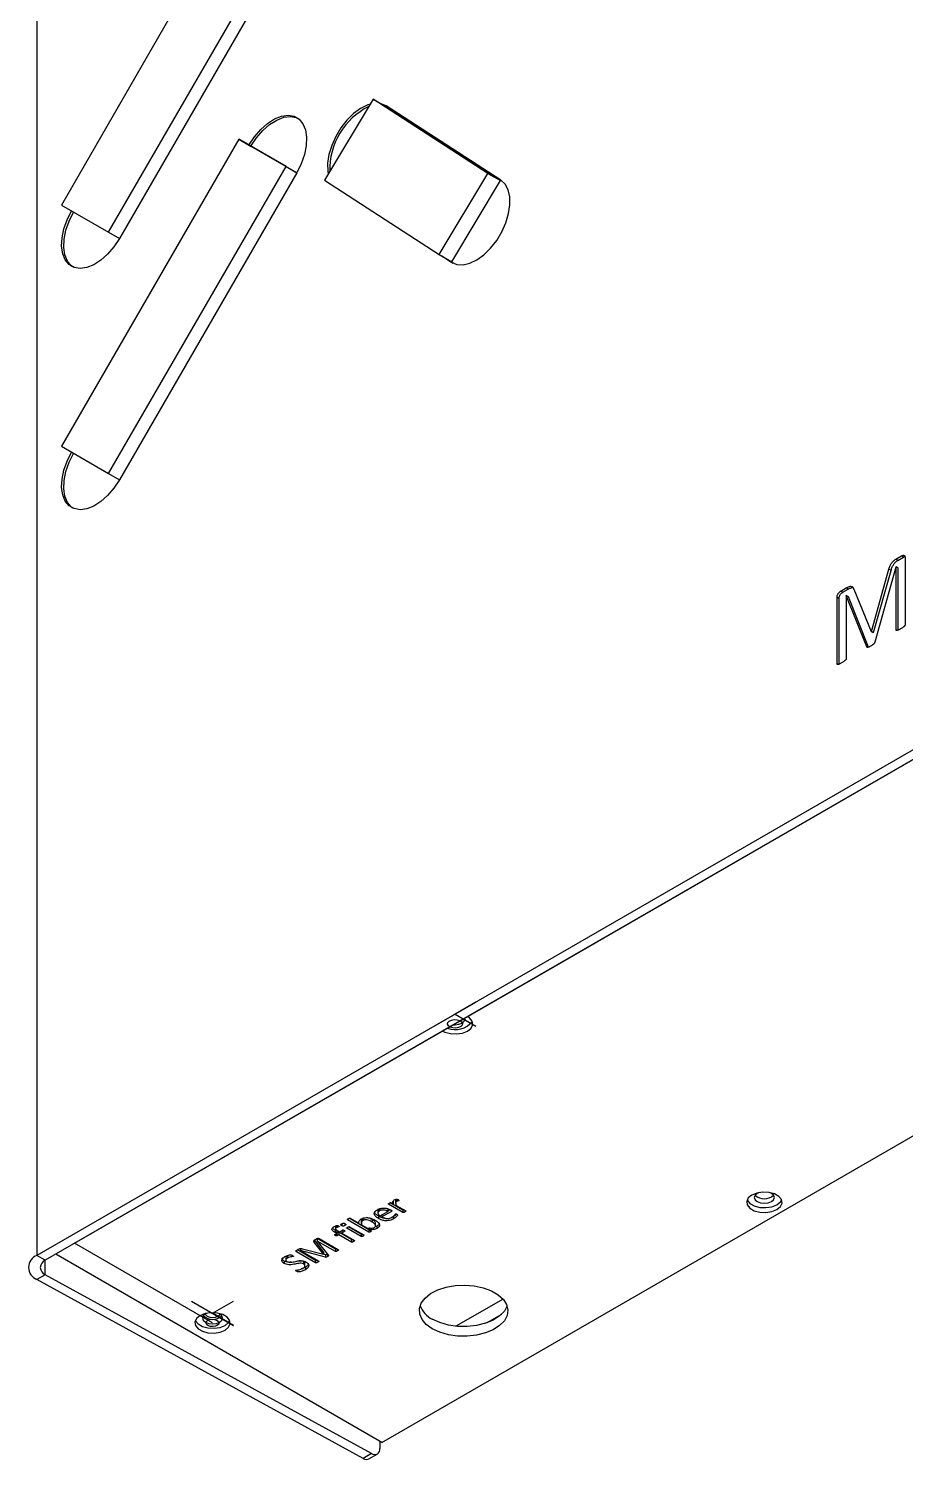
# Model space of a CAD drawing. Header units: millimetres. Extents: x 0 to 210, y 0 to 297.
# Drawn here: x 159.27 to 174.1, y 230.31 to 254.52 of the extents above; entities that cross this region are included whole.
import ezdxf

# ---------------------------------------------------------------- set-up
doc = ezdxf.new("R2010")
doc.units = ezdxf.units.MM
doc.linetypes.add('CENTERX2', pattern=[20.32, 12.7, -2.54, 2.54, -2.54])

msp = doc.modelspace()

# ---------------------------------------------------------------- linework, layer by layer
at = {"color": 7, "linetype": 'Continuous', "lineweight": 25}
for p, q in [((159.4084, 264.2212), (159.4084, 233.7642)), ((162.8211, 256.7329), (159.8211, 251.5368)), ((160.6211, 251.0748), (163.6211, 256.2709)), ((163.8029, 256.166), (160.8029, 250.9698)), ((165.0956, 253.3268), (164.2727, 251.9551)), ((167.0368, 252.072), (165.0956, 253.3268)), ((165.0956, 253.3268), (165.3077, 253.2043)), ((165.3128, 253.2129), (165.2316, 253.2483)), ((165.3192, 253.2088), (165.2669, 253.2278)), ((167.2489, 251.9495), (165.3077, 253.2043)), ((167.2541, 251.9581), (165.3128, 253.2129)), ((162.8211, 252.6502), (159.8211, 247.4541)), ((163.6211, 252.1882), (162.8211, 252.6502)), ((162.8211, 252.6502), (163.0332, 252.5277)), ((163.8029, 252.0833), (163.0332, 252.5277)), ((160.6211, 246.9921), (163.6211, 252.1882)), ((163.8029, 252.0833), (160.8029, 246.8871)), ((163.6211, 252.1882), (163.8029, 252.0833)), ((166.214, 250.7003), (167.0368, 252.072)), ((167.0368, 252.072), (167.2489, 251.9495)), ((164.2727, 251.9551), (166.214, 250.7003)), ((166.4261, 250.5778), (167.2489, 251.9495)), ((159.8211, 251.5368), (160.6211, 251.0748)), ((160.6211, 251.0748), (160.8029, 250.9698)), ((166.214, 250.7003), (166.4261, 250.5778)), ((166.2539, 250.6772), (166.4209, 250.5693)), ((166.2893, 250.6568), (166.45, 250.5529)), ((184.3694, 248.1739), (159.4084, 233.7642)), ((184.5108, 248.0923), (159.5498, 233.6826)), ((159.8211, 247.4541), (160.6211, 246.9921)), ((160.6211, 246.9921), (160.8029, 246.8871)), ((173.9349, 245.5428), (174.0312, 245.5984)), ((173.9703, 245.5224), (173.9349, 245.5428)), ((173.9703, 245.5224), (174.0665, 245.578)), ((174.0665, 245.578), (174.0312, 245.5984)), ((174.0665, 245.578), (174.0917, 245.5877)), ((174.0955, 245.5621), (174.0955, 244.4408)), ((173.5225, 244.3231), (173.8194, 245.3742)), ((173.5579, 244.3027), (173.8547, 245.3538)), ((173.9378, 245.4117), (173.5825, 244.1399)), ((173.8547, 245.3538), (173.8194, 245.3742)), ((173.9395, 245.4126), (173.9378, 245.4117)), ((173.9395, 244.3508), (173.9395, 245.4126)), ((173.9749, 245.3922), (173.9395, 245.4126)), ((173.9749, 244.3445), (173.9749, 245.3922)), ((165.242, 230.6007), (190.3743, 245.1093)), ((173.0037, 245.0052), (173.0953, 245.0581)), ((173.039, 244.9848), (173.0037, 245.0052)), ((173.039, 244.9848), (173.1307, 245.0377)), ((173.1307, 245.0377), (173.0953, 245.0581)), ((173.2264, 245.0347), (173.5184, 244.3207)), ((172.9413, 243.7745), (172.9413, 244.8957)), ((172.9766, 244.8753), (172.9413, 244.8957)), ((172.9766, 243.7681), (172.9766, 244.8753)), ((173.0982, 244.927), (173.0973, 244.9264)), ((173.0973, 244.9264), (173.0973, 243.8645)), ((173.4443, 244.0601), (173.0982, 244.927)), ((173.1336, 244.9065), (173.0982, 244.927)), ((173.4733, 244.0556), (173.1336, 244.9065)), ((173.5184, 244.3207), (173.5225, 244.3231)), ((173.5538, 244.3003), (173.5184, 244.3207)), ((173.5579, 244.3027), (173.5225, 244.3231)), ((173.5538, 244.3003), (173.5579, 244.3027)), ((173.9589, 244.3396), (173.9395, 244.3508)), ((173.4536, 244.0547), (173.4443, 244.0601)), ((172.961, 243.7631), (172.9413, 243.7745)), ((165.3563, 234.6392), (165.3563, 234.631)), ((165.5995, 234.4906), (165.3563, 234.631)), ((165.5995, 234.5314), (165.3846, 234.6555)), ((165.3985, 234.6554), (165.4339, 234.6349)), ((165.4339, 234.6757), (165.4339, 234.6349)), ((165.4757, 234.6959), (165.4757, 234.6448)), ((165.4863, 234.6099), (165.6463, 234.5176)), ((165.4911, 234.7172), (165.4911, 234.6764)), ((165.5301, 234.697), (165.5301, 234.6908)), ((164.6599, 234.3747), (164.6599, 234.3667)), ((165.0223, 234.1574), (164.6599, 234.3667)), ((165.0223, 234.1983), (164.6873, 234.3917)), ((164.7067, 234.3937), (164.8528, 234.3093)), ((164.895, 234.3558), (164.895, 234.3048)), ((164.9195, 234.3933), (164.9195, 234.3524)), ((165.0797, 234.3693), (165.0797, 234.3284)), ((165.1754, 234.5259), (165.1754, 234.4748)), ((165.1828, 234.4298), (165.1828, 234.389)), ((165.2016, 234.5562), (165.2016, 234.5153)), ((165.2127, 234.4317), (165.3427, 234.5067)), ((165.4034, 234.5058), (165.2439, 234.4137)), ((165.2439, 234.4497), (165.2439, 234.4137)), ((165.3427, 234.5476), (165.3187, 234.5589)), ((165.3427, 234.5476), (165.3427, 234.5067)), ((165.3845, 234.5357), (165.3427, 234.5116)), ((165.3926, 234.532), (165.4009, 234.5272)), ((165.4034, 234.5253), (165.4034, 234.5058)), ((165.4411, 234.4243), (165.4411, 234.3834)), ((165.5995, 234.5314), (165.5995, 234.4906)), ((165.6311, 234.5263), (165.6311, 234.4991)), ((164.4464, 234.1154), (164.4796, 234.1346)), ((164.4796, 234.1754), (164.4538, 234.1903)), ((164.4538, 234.1903), (164.4538, 234.1495)), ((164.4796, 234.1346), (164.4538, 234.1495)), ((164.4564, 234.1211), (164.4564, 234.0999)), ((164.4591, 234.2607), (164.4591, 234.2097)), ((164.4751, 234.2691), (164.4751, 234.234)), ((164.4796, 234.1754), (164.4796, 234.1346)), ((164.4828, 234.1352), (164.4796, 234.1339)), ((164.516, 234.1544), (164.4828, 234.1352)), ((164.4828, 234.1352), (164.4828, 234.0944)), ((164.516, 234.1135), (164.4828, 234.0944)), ((164.4986, 234.1776), (164.5264, 234.1616)), ((164.7311, 234.0302), (164.516, 234.1544)), ((164.516, 234.1544), (164.516, 234.1135)), ((164.7311, 233.9894), (164.516, 234.1135)), ((164.5177, 234.255), (164.5177, 234.2494)), ((164.5264, 234.1616), (164.58, 234.1925)), ((164.5845, 234.1939), (164.5628, 234.1814)), ((164.5628, 234.1814), (164.5628, 234.1406)), ((164.6164, 234.1715), (164.5628, 234.1406)), ((164.5628, 234.1406), (164.7779, 234.0164)), ((164.5631, 234.2961), (164.5631, 234.2665)), ((164.6164, 234.1802), (164.6164, 234.1715)), ((164.6172, 234.3011), (164.6172, 234.268)), ((164.6492, 234.2303), (164.6492, 234.2228)), ((164.8924, 234.0824), (164.6492, 234.2228)), ((164.8924, 234.1232), (164.6769, 234.2476)), ((164.696, 234.2498), (164.9392, 234.1094)), ((164.8924, 234.1232), (164.8924, 234.0824)), ((164.8993, 234.2825), (164.9975, 234.2258)), ((164.924, 234.1181), (164.924, 234.0909)), ((165.0223, 234.1983), (165.0223, 234.1574)), ((165.0353, 234.2386), (165.0353, 234.1978)), ((165.0353, 234.1978), (165.0641, 234.1812)), ((165.0512, 234.1886), (165.0512, 234.1644)), ((165.1361, 234.2609), (165.1361, 234.3119)), ((165.1584, 234.2611), (165.1584, 234.2202)), ((163.7985, 233.8494), (163.8291, 233.867)), ((163.8681, 233.8799), (163.8681, 233.8453)), ((163.8684, 233.8799), (163.8684, 233.8455)), ((163.9014, 233.8758), (164.2535, 233.7849)), ((164.0998, 234.0222), (164.0998, 233.9894)), ((164.2548, 233.7857), (164.0998, 233.9894)), ((164.2548, 233.8265), (164.1038, 234.025)), ((164.1089, 234.0286), (164.141, 234.0471)), ((164.1488, 234.0482), (164.1483, 234.0479)), ((164.1483, 234.0479), (164.1483, 234.007)), ((164.1488, 234.0074), (164.1483, 234.007)), ((164.1483, 234.007), (164.3377, 233.7609)), ((164.4553, 233.8712), (164.1488, 234.0482)), ((164.1488, 234.0482), (164.1488, 234.0074)), ((164.4553, 233.8304), (164.1488, 234.0074)), ((164.1837, 234.0473), (164.5073, 233.8604)), ((164.4553, 233.8712), (164.4553, 233.8304)), ((164.4899, 233.8705), (164.4899, 233.8403)), ((164.7311, 234.0302), (164.7311, 233.9894)), ((164.763, 234.025), (164.763, 233.998)), ((159.5498, 233.6826), (159.4084, 233.7642)), ((165.242, 230.6007), (159.7266, 233.7846)), ((163.5896, 233.6687), (163.5896, 233.6279)), ((163.6179, 233.7318), (163.6179, 233.6808)), ((163.6461, 233.7602), (163.6461, 233.7194)), ((163.7447, 233.7524), (163.7447, 233.7463)), ((163.7989, 233.8496), (163.7989, 233.8252)), ((164.1226, 233.6383), (163.7989, 233.8252)), ((164.1226, 233.6792), (163.8131, 233.8578)), ((163.8684, 233.8455), (163.8681, 233.8453)), ((163.8681, 233.8453), (164.1746, 233.6683)), ((164.2916, 233.7343), (163.8684, 233.8455)), ((163.9177, 233.6594), (163.9177, 233.6185)), ((163.9416, 233.5821), (163.9416, 233.6331)), ((164.1226, 233.6792), (164.1226, 233.6383)), ((164.1568, 233.6786), (164.1568, 233.648)), ((164.2535, 233.7849), (164.2548, 233.7857)), ((164.2916, 233.7752), (164.2538, 233.7851)), ((164.2548, 233.8265), (164.2548, 233.7857)), ((164.2916, 233.7752), (164.2916, 233.7343)), ((164.322, 233.7813), (164.322, 233.7434)), ((159.5498, 233.4376), (159.4084, 233.356)), ((165.0688, 230.4109), (159.5498, 233.4376)), ((163.7997, 233.5145), (163.7997, 233.4946)), ((163.9482, 233.5624), (163.9482, 233.5216)), ((164.9274, 230.3293), (159.4084, 233.356)), ((167.2927, 233.0255), (166.4948, 232.5649)), ((167.2633, 232.7636), (167.0196, 232.623)), ((165.2067, 230.6211), (165.2067, 230.4946)), ((165.0688, 230.4109), (164.9274, 230.3293)), ((165.0238, 230.3214), (165.1652, 230.403))]:
    msp.add_line(p, q, dxfattribs=at)
at = {"color": 8, "linetype": 'Continuous', "lineweight": 25}
for p, q in [((166.4445, 250.5557), (166.4209, 250.5693)), ((159.5498, 233.4376), (159.5498, 233.6826))]:
    msp.add_line(p, q, dxfattribs=at)
at = {"color": 7, "linetype": 'CENTERX2'}
for p, q in [((166.4795, 237.6831), (178.2882, 244.5001)), ((166.126, 237.6423), (166.8331, 238.0505)), ((166.8331, 238.0505), (166.4795, 237.8464)), ((166.4795, 237.8464), (166.8331, 237.6423)), ((160.0448, 233.9684), (166.4795, 237.6831)), ((162.3782, 232.6213), (160.0448, 233.9684)), ((162.0247, 232.9887), (162.7318, 232.5805)), ((162.3782, 232.7846), (162.7318, 232.9887)), ((162.7318, 232.5805), (162.3782, 232.7846))]:
    msp.add_line(p, q, dxfattribs=at)
at = {"color": 7, "linetype": 'Continuous', "lineweight": 25, "flags": 128}
for points in [[(165.0454, 253.2432), (165.0022, 253.2296), (164.8829, 253.172), (164.7641, 253.0857), (164.6511, 252.9747), (164.5489, 252.8438), (164.4618, 252.6986), (164.3937, 252.5455), (164.3476, 252.3913), (164.3254, 252.2426), (164.3282, 252.106), (164.3356, 252.0598)], [(162.9929, 252.551), (163.0859, 252.6918), (163.1926, 252.8161), (163.3083, 252.9187), (163.4278, 252.995), (163.5461, 253.0416), (163.6579, 253.0566), (163.7583, 253.0393), (163.843, 252.9904), (163.9082, 252.912), (163.9511, 252.8077), (163.9698, 252.682), (163.9636, 252.5403), (163.9326, 252.3888), (163.8782, 252.2342), (163.8029, 252.0833)], [(163.0282, 252.5306), (163.1213, 252.6714), (163.2279, 252.7957), (163.3436, 252.8983), (163.4632, 252.9746), (163.5814, 253.0212), (163.6932, 253.0362), (163.7937, 253.0188), (163.8201, 253.0078)], [(166.4209, 250.5693), (166.5118, 250.5316), (166.6168, 250.526), (166.7316, 250.5525), (166.8509, 250.6102), (166.9697, 250.6964), (167.0826, 250.8074), (167.1849, 250.9384), (167.272, 251.0836), (167.3401, 251.2366), (167.3862, 251.3908), (167.4084, 251.5395), (167.4056, 251.6761), (167.3779, 251.7947), (167.3267, 251.8901), (167.2541, 251.9581)], [(160.8029, 250.9698), (160.7098, 250.8291), (160.6031, 250.7047), (160.4874, 250.6022), (160.3679, 250.5259), (160.2496, 250.4793), (160.1378, 250.4643), (160.0374, 250.4816), (159.9527, 250.5305), (159.8875, 250.6088), (159.8446, 250.7132), (159.8259, 250.8389), (159.8321, 250.9806), (159.8631, 251.1321), (159.9175, 251.2866), (159.9929, 251.4376)], [(160.0109, 250.4927), (159.9881, 250.5101), (159.9229, 250.5884), (159.88, 250.6927), (159.8612, 250.8185), (159.8675, 250.9602), (159.8985, 251.1116), (159.9529, 251.2662), (160.0282, 251.4172)], [(160.8029, 246.8871), (160.7098, 246.7464), (160.6031, 246.622), (160.4874, 246.5195), (160.3679, 246.4432), (160.2496, 246.3966), (160.1378, 246.3816), (160.0374, 246.3989), (159.9527, 246.4478), (159.8875, 246.5261), (159.8446, 246.6305), (159.8259, 246.7562), (159.8321, 246.8979), (159.8631, 247.0494), (159.9175, 247.2039), (159.9929, 247.3549)], [(160.0109, 246.41), (159.9881, 246.4274), (159.9229, 246.5057), (159.88, 246.61), (159.8612, 246.7358), (159.8675, 246.8775), (159.8985, 247.0289), (159.9529, 247.1835), (160.0282, 247.3345)], [(166.2675, 237.5606), (166.3075, 237.5412), (166.4019, 237.5158), (166.5057, 237.5105), (166.6063, 237.5261), (166.6917, 237.5606), (166.7514, 237.6099), (166.7784, 237.668), (166.7693, 237.7279), (166.7253, 237.7824), (166.6917, 237.8055)], [(166.4531, 237.6678), (166.4795, 237.6666), (166.5446, 237.6741), (166.5997, 237.6953), (166.6366, 237.7272), (166.6495, 237.7647), (166.6475, 237.78)], [(171.5, 234.7848), (171.4402, 234.7356), (171.4133, 234.6775), (171.4223, 234.6175), (171.4664, 234.563), (171.54, 234.5205), (171.6345, 234.4951), (171.7383, 234.4898), (171.8389, 234.5054), (171.9243, 234.5399), (171.984, 234.5892), (172.011, 234.6473), (172.0019, 234.7072), (171.9579, 234.7617), (171.8842, 234.8042), (171.7898, 234.8296), (171.686, 234.8349), (171.5853, 234.8193), (171.5, 234.7848)], [(171.4206, 234.7032), (171.4223, 234.6992), (171.4664, 234.6447), (171.54, 234.6021), (171.6345, 234.5767), (171.7383, 234.5715), (171.8389, 234.5871), (171.9243, 234.6216), (171.984, 234.6708), (172.0037, 234.7032)], [(171.6238, 234.8279), (171.5919, 234.8134), (171.5551, 234.7816), (171.5421, 234.744), (171.5551, 234.7065), (171.5919, 234.6746), (171.6471, 234.6533), (171.7121, 234.6459), (171.7772, 234.6533), (171.8323, 234.6746), (171.8692, 234.7065), (171.8821, 234.744), (171.8692, 234.7816), (171.8323, 234.8134), (171.8004, 234.8279)], [(166.095, 232.5218), (165.9934, 232.5948), (165.9213, 232.6786), (165.8822, 232.7695), (165.8778, 232.8631), (165.9083, 232.955), (165.9724, 233.041), (166.067, 233.1171), (166.1877, 233.1796), (166.3289, 233.2257), (166.484, 233.2532), (166.6456, 233.2608), (166.8063, 233.2481), (166.9585, 233.2158), (167.0952, 233.1654), (167.2099, 233.0992), (167.2972, 233.0203), (167.3531, 232.9324), (167.375, 232.8397), (167.3619, 232.7464), (167.3142, 232.6569), (167.2344, 232.5754), (167.1261, 232.5057), (166.9944, 232.451), (166.8454, 232.4141), (166.6862, 232.3964), (166.524, 232.3989), (166.3667, 232.4215), (166.2214, 232.4631), (166.095, 232.5218)], [(167.3618, 232.9096), (167.3142, 232.8202), (167.2344, 232.7387), (167.1261, 232.669), (166.9944, 232.6144), (166.8454, 232.5774), (166.6862, 232.5597), (166.524, 232.5623), (166.3667, 232.5848), (166.2214, 232.6264), (166.095, 232.6851)], [(162.1661, 232.7438), (162.1063, 232.6945), (162.0794, 232.6364), (162.0885, 232.5765), (162.1325, 232.522), (162.2062, 232.4794), (162.3006, 232.454), (162.4044, 232.4488), (162.505, 232.4643), (162.5904, 232.4988), (162.6501, 232.5481), (162.6771, 232.6062), (162.668, 232.6661), (162.624, 232.7206), (162.5503, 232.7632), (162.4559, 232.7886), (162.3521, 232.7938), (162.2514, 232.7783), (162.1661, 232.7438)], [(162.0867, 232.6621), (162.0885, 232.6581), (162.1325, 232.6036), (162.2062, 232.5611), (162.3006, 232.5357), (162.4044, 232.5304), (162.505, 232.546), (162.5904, 232.5805), (162.6501, 232.6298), (162.6698, 232.6621)], [(162.2899, 232.7868), (162.258, 232.7723), (162.2212, 232.7405), (162.2082, 232.703), (162.2212, 232.6654), (162.258, 232.6336), (162.3132, 232.6123), (162.3782, 232.6048), (162.4433, 232.6123), (162.4984, 232.6336), (162.5353, 232.6654), (162.5482, 232.703), (162.5353, 232.7405), (162.4984, 232.7723), (162.4665, 232.7868)], [(162.2555, 232.7709), (162.2628, 232.757), (162.2898, 232.7336), (162.3304, 232.7179), (162.3782, 232.7124), (162.4261, 232.7179), (162.4666, 232.7336), (162.4937, 232.757), (162.5009, 232.7709)]]:
    msp.add_lwpolyline(points, dxfattribs=at)
at = {"color": 7, "linetype": 'Continuous', "flags": 128}
for points in [[(166.3692, 237.6492), (166.3551, 237.6762), (166.36, 237.7042), (166.3831, 237.729), (166.4208, 237.7468), (166.4675, 237.7549), (166.5161, 237.7521), (166.559, 237.7388), (166.5899, 237.7169), (166.604, 237.69), (166.5991, 237.662), (166.576, 237.6372), (166.5382, 237.6194), (166.4915, 237.6112), (166.443, 237.6141), (166.4, 237.6274), (166.3692, 237.6492)], [(162.2813, 232.5916), (162.269, 232.6152), (162.2733, 232.6398), (162.2936, 232.6616), (162.3267, 232.6772), (162.3677, 232.6844), (162.4103, 232.6819), (162.448, 232.6702), (162.4751, 232.651), (162.4875, 232.6274), (162.4832, 232.6028), (162.4629, 232.581), (162.4298, 232.5654), (162.3888, 232.5582), (162.3461, 232.5607), (162.3084, 232.5724), (162.2813, 232.5916)]]:
    msp.add_lwpolyline(points, dxfattribs=at)
at = {"color": 7, "linetype": 'Continuous', "lineweight": 25}
for centre, radius, start, end in [((165.5458, 252.1408), 1.1847, 116.2729, 181.81029), ((166.4835, 237.9474), 0.3642, 248.55547, 322.13952), ((171.7121, 234.9455), 0.223, 226.10451, 313.89549), ((159.4858, 233.5601), 0.2183, 110.78342, 249.21658), ((159.5963, 233.5601), 0.131, 110.78342, 249.21658), ((166.286, 233.0676), 0.4275, 201.68279, 243.45471), ((162.3782, 232.9044), 0.223, 226.10451, 313.89549), ((165.1211, 230.4802), 0.0868, 232.94747, 9.54335), ((164.9826, 230.4107), 0.0984, 235.83994, 294.78131)]:
    msp.add_arc(centre, radius, start, end, dxfattribs=at)
for points, knots in [([(173.8194, 245.3742), (173.8227, 245.3849), (173.8288, 245.405), (173.8397, 245.4336), (173.8517, 245.4587), (173.8651, 245.4806), (173.8799, 245.4996), (173.8965, 245.5159), (173.9149, 245.5305), (173.928, 245.5386), (173.9349, 245.5428)], [0, 0, 0, 0, 0.1582993, 0.2979923, 0.4218037, 0.5349197, 0.642138, 0.7510818, 0.867913, 1, 1, 1, 1]), ([(173.8547, 245.3538), (173.858, 245.3645), (173.8642, 245.3846), (173.8751, 245.4132), (173.8871, 245.4383), (173.9005, 245.4601), (173.9153, 245.4792), (173.9318, 245.4955), (173.9503, 245.5101), (173.9633, 245.5181), (173.9703, 245.5224)], [0, 0, 0, 0, 0.1582993, 0.2979923, 0.4218037, 0.5349197, 0.642138, 0.7510818, 0.867913, 1, 1, 1, 1]), ([(174.0312, 245.5984), (174.0355, 245.6006), (174.044, 245.6051), (174.0562, 245.609), (174.0674, 245.6103), (174.0768, 245.6075), (174.0849, 245.602), (174.0906, 245.5921), (174.0952, 245.5795), (174.0954, 245.5682), (174.0955, 245.5621)], [0, 0, 0, 0, 0.1264251, 0.2481999, 0.3643873, 0.4766619, 0.5912311, 0.7125405, 0.8449333, 1, 1, 1, 1]), ([(172.9413, 244.8957), (172.9415, 244.902), (172.9418, 244.9137), (172.9456, 244.9316), (172.9513, 244.9484), (172.9603, 244.9633), (172.9702, 244.9765), (172.9809, 244.9882), (172.9922, 244.9978), (172.9998, 245.0027), (173.0037, 245.0052)], [0, 0, 0, 0, 0.1577478, 0.2956942, 0.4191009, 0.538872, 0.6576613, 0.7714148, 0.8858611, 1, 1, 1, 1]), ([(173.0953, 245.0581), (173.1042, 245.063), (173.1207, 245.0721), (173.144, 245.0813), (173.1643, 245.086), (173.1817, 245.085), (173.1968, 245.0799), (173.2086, 245.0687), (173.2187, 245.0537), (173.2238, 245.0413), (173.2264, 245.0347)], [0, 0, 0, 0, 0.1559391, 0.2905661, 0.4135046, 0.5273339, 0.6380431, 0.7489736, 0.8686287, 1, 1, 1, 1]), ([(173.1307, 245.0377), (173.1468, 245.0469), (173.1757, 245.0633), (173.2011, 245.0625), (173.2122, 245.0622)], [0, 0, 0, 0, 0.5614389, 1, 1, 1, 1]), ([(172.9766, 244.8753), (172.9768, 244.8816), (172.9772, 244.8933), (172.9809, 244.9112), (172.9867, 244.928), (172.9957, 244.9429), (173.0056, 244.9561), (173.0163, 244.9678), (173.0275, 244.9774), (173.0352, 244.9823), (173.039, 244.9848)], [0, 0, 0, 0, 0.1577478, 0.2956942, 0.4191009, 0.538872, 0.6576613, 0.7714148, 0.8858611, 1, 1, 1, 1]), ([(174.017, 244.3654), (174.0104, 244.3617), (173.998, 244.3547), (173.981, 244.3463), (173.9674, 244.3416), (173.9566, 244.3377), (173.9486, 244.3371), (173.943, 244.3389), (173.9402, 244.3441), (173.9398, 244.3485), (173.9395, 244.3508)], [0, 0, 0, 0, 0.2247844, 0.4173199, 0.5732132, 0.6941976, 0.7874134, 0.8632108, 0.9306171, 1, 1, 1, 1]), ([(174.0955, 244.4408), (174.0953, 244.4383), (174.095, 244.4334), (174.0918, 244.4249), (174.0862, 244.4164), (174.0781, 244.4079), (174.0673, 244.3993), (174.0539, 244.3884), (174.0367, 244.377), (174.0241, 244.3696), (174.017, 244.3654)], [0, 0, 0, 0, 0.0687426, 0.1367845, 0.2118823, 0.306719, 0.4265868, 0.5783693, 0.763718, 1, 1, 1, 1]), ([(173.5135, 244.0747), (173.5082, 244.0718), (173.4982, 244.0663), (173.4845, 244.0593), (173.473, 244.0549), (173.4636, 244.0524), (173.4563, 244.0521), (173.4504, 244.0526), (173.4466, 244.0558), (173.4451, 244.0587), (173.4443, 244.0601)], [0, 0, 0, 0, 0.2105892, 0.389644, 0.5416961, 0.6678644, 0.7692213, 0.856796, 0.9315232, 1, 1, 1, 1]), ([(173.5825, 244.1399), (173.5816, 244.1373), (173.5797, 244.1321), (173.5755, 244.1243), (173.5697, 244.116), (173.562, 244.1082), (173.5524, 244.1003), (173.5413, 244.0919), (173.5281, 244.0832), (173.5186, 244.0777), (173.5135, 244.0747)], [0, 0, 0, 0, 0.0772335, 0.1586448, 0.2455096, 0.3558027, 0.4805017, 0.6290805, 0.7988022, 1, 1, 1, 1]), ([(173.0178, 243.7886), (173.011, 243.7847), (172.9985, 243.7777), (172.9815, 243.7693), (172.9681, 243.7648), (172.9574, 243.7608), (172.9496, 243.7603), (172.9442, 243.7624), (172.9416, 243.7677), (172.9414, 243.7722), (172.9413, 243.7745)], [0, 0, 0, 0, 0.2316671, 0.4226291, 0.5767591, 0.6984808, 0.7897591, 0.8639467, 0.9305765, 1, 1, 1, 1]), ([(173.0973, 243.8645), (173.0971, 243.862), (173.0967, 243.8571), (173.0935, 243.8486), (173.0879, 243.8401), (173.0797, 243.8315), (173.0688, 243.8229), (173.055, 243.8118), (173.0376, 243.8003), (173.0249, 243.7927), (173.0178, 243.7886)], [0, 0, 0, 0, 0.0680129, 0.1353326, 0.2096333, 0.3034634, 0.4246769, 0.5774921, 0.766226, 1, 1, 1, 1]), ([(165.3563, 234.631), (165.3553, 234.6316), (165.3533, 234.633), (165.3533, 234.6367), (165.3585, 234.642), (165.3649, 234.6457), (165.3692, 234.6481)], [0, 0, 0, 0, 0.1252494, 0.2494368, 0.498674, 1, 1, 1, 1]), ([(165.3692, 234.6481), (165.3733, 234.6506), (165.3794, 234.6542), (165.3888, 234.6571), (165.395, 234.657), (165.3974, 234.6559), (165.3985, 234.6554)], [0, 0, 0, 0, 0.501623, 0.7504876, 0.8753471, 1, 1, 1, 1]), ([(165.4339, 234.6349), (165.4303, 234.6481), (165.4251, 234.6664), (165.4347, 234.6901), (165.4465, 234.6981), (165.4524, 234.7021)], [0, 0, 0, 0, 0.5600055, 0.7799744, 1, 1, 1, 1]), ([(165.4524, 234.7021), (165.4622, 234.7069), (165.4744, 234.7129), (165.4914, 234.7171), (165.498, 234.7162), (165.5058, 234.7129), (165.5115, 234.7095), (165.516, 234.7069)], [0, 0, 0, 0, 0.4997327, 0.6242242, 0.6865106, 0.7491895, 1, 1, 1, 1]), ([(165.4911, 234.6764), (165.4852, 234.6708), (165.4734, 234.6596), (165.4767, 234.6359), (165.4827, 234.6198), (165.4863, 234.6099)], [0, 0, 0, 0, 0.2770756, 0.5579229, 1, 1, 1, 1]), ([(165.4911, 234.7172), (165.4847, 234.7117), (165.4754, 234.7035), (165.4764, 234.6939), (165.4768, 234.6908)], [0, 0, 0, 0, 0.6732549, 1, 1, 1, 1]), ([(165.5301, 234.6908), (165.5223, 234.6886), (165.5084, 234.6846), (165.4964, 234.6789), (165.4911, 234.6764)], [0, 0, 0, 0, 0.5601049, 1, 1, 1, 1]), ([(165.516, 234.7069), (165.52, 234.7045), (165.526, 234.701), (165.5317, 234.6963), (165.5328, 234.6929), (165.531, 234.6915), (165.5301, 234.6908)], [0, 0, 0, 0, 0.5014049, 0.7511669, 0.8758293, 1, 1, 1, 1]), ([(164.6599, 234.3667), (164.6588, 234.3674), (164.6567, 234.3689), (164.657, 234.3728), (164.6633, 234.3784), (164.67, 234.3824), (164.6744, 234.3851)], [0, 0, 0, 0, 0.1248134, 0.2489091, 0.4987725, 1, 1, 1, 1]), ([(164.6744, 234.3851), (164.6791, 234.3877), (164.6861, 234.3916), (164.6959, 234.3952), (164.7028, 234.3955), (164.7054, 234.3943), (164.7067, 234.3937)], [0, 0, 0, 0, 0.5014219, 0.7512593, 0.8758541, 1, 1, 1, 1]), ([(164.8528, 234.3093), (164.8536, 234.324), (164.8549, 234.3503), (164.8824, 234.3709), (164.8944, 234.38)], [0, 0, 0, 0, 0.5608753, 1, 1, 1, 1]), ([(164.8944, 234.38), (164.907, 234.3863), (164.9322, 234.3988), (164.9821, 234.4052), (165.054, 234.3979), (165.0965, 234.3765), (165.1264, 234.3615)], [0, 0, 0, 0, 0.1870532, 0.3737436, 0.560685, 1, 1, 1, 1]), ([(164.9195, 234.3933), (164.9123, 234.3877), (164.898, 234.3766), (164.8942, 234.3608), (164.8955, 234.3524), (164.8958, 234.3508)], [0, 0, 0, 0, 0.4463347, 0.8949567, 1, 1, 1, 1]), ([(164.9195, 234.3524), (164.9122, 234.3469), (164.8977, 234.3358), (164.8934, 234.3106), (164.8971, 234.2931), (164.8993, 234.2825)], [0, 0, 0, 0, 0.2788501, 0.5591291, 1, 1, 1, 1]), ([(165.0797, 234.3284), (165.0567, 234.3407), (165.0224, 234.3592), (164.9675, 234.3661), (164.937, 234.3614), (164.9253, 234.3554), (164.9195, 234.3524)], [0, 0, 0, 0, 0.5003269, 0.7494074, 0.8745293, 1, 1, 1, 1]), ([(165.0797, 234.3693), (165.057, 234.3827), (165.0281, 234.3997), (164.9888, 234.4024), (164.9803, 234.403)], [0, 0, 0, 0, 0.784837, 1, 1, 1, 1]), ([(165.1341, 234.3067), (165.1334, 234.3134), (165.1306, 234.3376), (165.101, 234.356), (165.0797, 234.3693)], [0, 0, 0, 0, 0.2782865, 1, 1, 1, 1]), ([(165.1828, 234.389), (165.1649, 234.4008), (165.1292, 234.4243), (165.1089, 234.4679), (165.1243, 234.5084), (165.1519, 234.5272), (165.1657, 234.5366)], [0, 0, 0, 0, 0.2806839, 0.55984675, 0.77966651, 1, 1, 1, 1]), ([(165.1828, 234.4298), (165.1635, 234.4414), (165.1344, 234.4588), (165.1269, 234.4821), (165.1244, 234.49)], [0, 0, 0, 0, 0.6645286, 1, 1, 1, 1]), ([(165.1264, 234.3615), (165.1438, 234.3503), (165.1787, 234.328), (165.2055, 234.2879), (165.1979, 234.2478), (165.1716, 234.2294), (165.1584, 234.2202)], [0, 0, 0, 0, 0.2810481, 0.5606617, 0.7800968, 1, 1, 1, 1]), ([(165.1657, 234.5366), (165.1843, 234.5457), (165.2213, 234.5638), (165.292, 234.5675), (165.3501, 234.5537), (165.3784, 234.5392), (165.3926, 234.532)], [0, 0, 0, 0, 0.2799631, 0.5585807, 0.778939, 1, 1, 1, 1]), ([(165.2016, 234.5153), (165.1924, 234.5083), (165.1738, 234.4942), (165.1747, 234.461), (165.1983, 234.4428), (165.2127, 234.4317)], [0, 0, 0, 0, 0.2797043, 0.5597752, 1, 1, 1, 1]), ([(165.1922, 234.5471), (165.1865, 234.5429), (165.1758, 234.5351), (165.1775, 234.5253), (165.1783, 234.5207)], [0, 0, 0, 0, 0.5369166, 1, 1, 1, 1]), ([(165.3006, 234.3922), (165.298, 234.392), (165.2739, 234.3901), (165.2308, 234.4057), (165.1988, 234.4218), (165.1828, 234.4298)], [0, 0, 0, 0, 0.057758, 0.527979, 1, 1, 1, 1]), ([(165.4411, 234.3834), (165.4201, 234.3728), (165.3782, 234.3517), (165.2967, 234.3465), (165.2308, 234.3636), (165.1988, 234.3805), (165.1828, 234.389)], [0, 0, 0, 0, 0.2803984, 0.5584096, 0.778783, 1, 1, 1, 1]), ([(165.3427, 234.5067), (165.3317, 234.5127), (165.3097, 234.5247), (165.2685, 234.5332), (165.2287, 234.5289), (165.2106, 234.5199), (165.2016, 234.5153)], [0, 0, 0, 0, 0.2809943, 0.5604108, 0.7796644, 1, 1, 1, 1]), ([(165.2439, 234.4137), (165.2572, 234.4066), (165.2835, 234.3925), (165.3341, 234.3836), (165.3799, 234.3919), (165.4009, 234.4029), (165.4114, 234.4084)], [0, 0, 0, 0, 0.2811919, 0.5594608, 0.7791255, 1, 1, 1, 1]), ([(165.4009, 234.5272), (165.4036, 234.5255), (165.409, 234.5222), (165.4118, 234.5158), (165.4093, 234.5099), (165.4054, 234.5071), (165.4034, 234.5058)], [0, 0, 0, 0, 0.2807601, 0.5592043, 0.7796603, 1, 1, 1, 1]), ([(165.4114, 234.4084), (165.4205, 234.4141), (165.4353, 234.4235), (165.4505, 234.439), (165.4601, 234.4529), (165.4671, 234.462), (165.4706, 234.4665)], [0, 0, 0, 0, 0.3399859, 0.5602779, 0.780581, 1, 1, 1, 1]), ([(165.4904, 234.4632), (165.4897, 234.4623), (165.4783, 234.4476), (165.4591, 234.4356), (165.4411, 234.4243)], [0, 0, 0, 0, 0.0574732, 1, 1, 1, 1]), ([(165.4953, 234.4607), (165.5003, 234.4579), (165.5077, 234.4538), (165.5081, 234.4459), (165.5016, 234.4351), (165.484, 234.4125), (165.4583, 234.3951), (165.4411, 234.3834)], [0, 0, 0, 0, 0.1246031, 0.18661997, 0.24931598, 0.49977661, 1, 1, 1, 1]), ([(165.4706, 234.4665), (165.4716, 234.467), (165.4735, 234.4679), (165.4787, 234.4683), (165.4865, 234.4656), (165.4918, 234.4627), (165.4953, 234.4607)], [0, 0, 0, 0, 0.1246887, 0.2499025, 0.4987831, 1, 1, 1, 1]), ([(165.6186, 234.5336), (165.618, 234.5333), (165.615, 234.5317), (165.6101, 234.53), (165.6033, 234.5296), (165.6008, 234.5308), (165.5995, 234.5314)], [0, 0, 0, 0, 0.1141214, 0.5579142, 0.7786483, 1, 1, 1, 1]), ([(165.6311, 234.4991), (165.6265, 234.4966), (165.6196, 234.4928), (165.6101, 234.4892), (165.6033, 234.4887), (165.6008, 234.49), (165.5995, 234.4906)], [0, 0, 0, 0, 0.5009635, 0.7509626, 0.8753073, 1, 1, 1, 1]), ([(165.6463, 234.5176), (165.6469, 234.5172), (165.648, 234.5166), (165.6491, 234.5148), (165.6485, 234.5114), (165.6424, 234.5058), (165.6356, 234.5018), (165.6311, 234.4991)], [0, 0, 0, 0, 0.0628574, 0.1251775, 0.249824, 0.4995281, 1, 1, 1, 1]), ([(164.4538, 234.1495), (164.4406, 234.1576), (164.4142, 234.1738), (164.3921, 234.204), (164.4046, 234.2334), (164.425, 234.2464), (164.4353, 234.253)], [0, 0, 0, 0, 0.2814262, 0.5602907, 0.7793369, 1, 1, 1, 1]), ([(164.4538, 234.1903), (164.4394, 234.1983), (164.4182, 234.21), (164.4101, 234.2261), (164.4074, 234.2313)], [0, 0, 0, 0, 0.6754882, 1, 1, 1, 1]), ([(164.4353, 234.253), (164.4463, 234.2584), (164.46, 234.2651), (164.4795, 234.2707), (164.4946, 234.2704), (164.5023, 234.2657), (164.5075, 234.2625)], [0, 0, 0, 0, 0.501125, 0.62675898, 0.75047195, 1, 1, 1, 1]), ([(164.4564, 234.0999), (164.4528, 234.1022), (164.4473, 234.1055), (164.4431, 234.1104), (164.4438, 234.1136), (164.4455, 234.1148), (164.4464, 234.1154)], [0, 0, 0, 0, 0.500706, 0.75003, 0.8749034, 1, 1, 1, 1]), ([(164.4751, 234.234), (164.4688, 234.2296), (164.4594, 234.223), (164.4586, 234.2116), (164.4679, 234.1957), (164.485, 234.1857), (164.4986, 234.1776)], [0, 0, 0, 0, 0.248745, 0.3741932, 0.4996322, 1, 1, 1, 1]), ([(164.5177, 234.2494), (164.509, 234.2471), (164.4936, 234.2431), (164.4807, 234.2368), (164.4751, 234.234)], [0, 0, 0, 0, 0.5599913, 1, 1, 1, 1]), ([(164.5075, 234.2625), (164.5106, 234.2606), (164.5152, 234.2577), (164.5193, 234.254), (164.52, 234.252), (164.5196, 234.2506), (164.5184, 234.2499), (164.5177, 234.2494)], [0, 0, 0, 0, 0.5000379, 0.7500145, 0.8127745, 0.8753154, 1, 1, 1, 1]), ([(164.5631, 234.2665), (164.5603, 234.2682), (164.5549, 234.2716), (164.5484, 234.2777), (164.5486, 234.2884), (164.5586, 234.2942), (164.5657, 234.2983)], [0, 0, 0, 0, 0.1877966, 0.3751877, 0.5607599, 1, 1, 1, 1]), ([(164.6172, 234.268), (164.6129, 234.2656), (164.6044, 234.261), (164.5878, 234.2568), (164.5733, 234.261), (164.5665, 234.2647), (164.5631, 234.2665)], [0, 0, 0, 0, 0.2815771, 0.5584057, 0.778572, 1, 1, 1, 1]), ([(164.5657, 234.2983), (164.5699, 234.3006), (164.5784, 234.3053), (164.595, 234.3094), (164.6096, 234.3053), (164.6164, 234.3016), (164.6198, 234.2998)], [0, 0, 0, 0, 0.2815316, 0.558689, 0.7784941, 1, 1, 1, 1]), ([(164.58, 234.1925), (164.5811, 234.193), (164.5831, 234.194), (164.5887, 234.1943), (164.5975, 234.1922), (164.6033, 234.1891), (164.6072, 234.187)], [0, 0, 0, 0, 0.1249255, 0.2499175, 0.4995738, 1, 1, 1, 1]), ([(164.6072, 234.187), (164.6107, 234.1848), (164.6161, 234.1815), (164.6196, 234.1764), (164.6188, 234.1734), (164.6172, 234.1721), (164.6164, 234.1715)], [0, 0, 0, 0, 0.4990983, 0.7504022, 0.8732365, 1, 1, 1, 1]), ([(164.6198, 234.2998), (164.6225, 234.2981), (164.628, 234.2947), (164.6345, 234.2886), (164.6342, 234.2778), (164.6242, 234.2721), (164.6172, 234.268)], [0, 0, 0, 0, 0.1877966, 0.3751877, 0.5607599, 1, 1, 1, 1]), ([(164.6492, 234.2228), (164.6482, 234.2235), (164.6462, 234.225), (164.6468, 234.2289), (164.653, 234.2344), (164.6596, 234.2384), (164.664, 234.241)], [0, 0, 0, 0, 0.1245235, 0.2487889, 0.4987801, 1, 1, 1, 1]), ([(164.664, 234.241), (164.6687, 234.2436), (164.6756, 234.2475), (164.6852, 234.251), (164.692, 234.2514), (164.6946, 234.2503), (164.696, 234.2498)], [0, 0, 0, 0, 0.50151921, 0.75153251, 0.8761611, 1, 1, 1, 1]), ([(164.9115, 234.1254), (164.9109, 234.1251), (164.9079, 234.1235), (164.903, 234.1218), (164.8962, 234.1214), (164.8937, 234.1226), (164.8924, 234.1232)], [0, 0, 0, 0, 0.1141214, 0.5579142, 0.7786483, 1, 1, 1, 1]), ([(164.9392, 234.1094), (164.9402, 234.1086), (164.9422, 234.1071), (164.9413, 234.1032), (164.9353, 234.0976), (164.9285, 234.0936), (164.924, 234.0909)], [0, 0, 0, 0, 0.12397807, 0.24874431, 0.49879117, 1, 1, 1, 1]), ([(164.9975, 234.2258), (165.0204, 234.2244), (165.0525, 234.2224), (165.0936, 234.2275), (165.108, 234.234), (165.1152, 234.2373)], [0, 0, 0, 0, 0.5602351, 0.7803388, 1, 1, 1, 1]), ([(165.0353, 234.1979), (165.0337, 234.1973), (165.0308, 234.1962), (165.0256, 234.1966), (165.0234, 234.1977), (165.0223, 234.1983)], [0, 0, 0, 0, 0.3973747, 0.6963761, 1, 1, 1, 1]), ([(165.0512, 234.1644), (165.047, 234.1621), (165.0407, 234.1587), (165.0318, 234.1554), (165.0256, 234.1557), (165.0234, 234.1569), (165.0223, 234.1574)], [0, 0, 0, 0, 0.5010913, 0.7508081, 0.8744483, 1, 1, 1, 1]), ([(165.1584, 234.2202), (165.149, 234.2154), (165.1303, 234.2059), (165.0869, 234.198), (165.0549, 234.1978), (165.0353, 234.1978)], [0, 0, 0, 0, 0.2798742, 0.5597159, 1, 1, 1, 1]), ([(165.0641, 234.1812), (165.065, 234.1805), (165.0669, 234.1792), (165.0667, 234.1756), (165.0612, 234.1705), (165.0552, 234.1668), (165.0512, 234.1644)], [0, 0, 0, 0, 0.1244459, 0.2491177, 0.4991888, 1, 1, 1, 1]), ([(165.1152, 234.2373), (165.1201, 234.2406), (165.13, 234.2472), (165.1388, 234.2642), (165.1296, 234.2953), (165.0996, 234.3152), (165.0797, 234.3284)], [0, 0, 0, 0, 0.12546, 0.2507808, 0.5002064, 1, 1, 1, 1]), ([(165.1584, 234.2611), (165.1495, 234.2557), (165.1406, 234.2503), (165.1288, 234.248), (165.1288, 234.248)], [0, 0, 0, 0, 0.99750159, 1, 1, 1, 1]), ([(165.1987, 234.317), (165.1981, 234.3077), (165.1967, 234.2864), (165.1722, 234.2702), (165.1584, 234.2611)], [0, 0, 0, 0, 0.4343816, 1, 1, 1, 1]), ([(163.8291, 233.867), (163.8346, 233.87), (163.8455, 233.8759), (163.8654, 233.8808), (163.8851, 233.8798), (163.8959, 233.8771), (163.9014, 233.8758)], [0, 0, 0, 0, 0.28062927, 0.55984744, 0.77947725, 1, 1, 1, 1]), ([(164.0998, 233.9894), (164.0973, 233.9931), (164.0923, 234.0005), (164.0909, 234.012), (164.0979, 234.0217), (164.1053, 234.0263), (164.1089, 234.0286)], [0, 0, 0, 0, 0.2806245, 0.5599445, 0.7795977, 1, 1, 1, 1]), ([(164.141, 234.0471), (164.1445, 234.0489), (164.1513, 234.0523), (164.1644, 234.0535), (164.1757, 234.0514), (164.181, 234.0486), (164.1837, 234.0473)], [0, 0, 0, 0, 0.2805321, 0.5591103, 0.7796858, 1, 1, 1, 1]), ([(164.48, 233.8762), (164.4781, 233.8752), (164.4735, 233.8728), (164.4676, 233.8705), (164.4625, 233.8697), (164.4589, 233.8697), (164.4568, 233.8706), (164.4553, 233.8712)], [0, 0, 0, 0, 0.27387826, 0.63713018, 0.72856154, 0.81942977, 1, 1, 1, 1]), ([(164.4828, 234.0944), (164.4818, 234.0939), (164.4798, 234.0929), (164.4744, 234.0926), (164.4658, 234.0948), (164.4602, 234.0979), (164.4564, 234.0999)], [0, 0, 0, 0, 0.1249662, 0.2500645, 0.4989608, 1, 1, 1, 1]), ([(164.5073, 233.8604), (164.5079, 233.86), (164.509, 233.8593), (164.5102, 233.8573), (164.509, 233.8536), (164.5018, 233.8478), (164.4946, 233.8433), (164.4899, 233.8403)], [0, 0, 0, 0, 0.06268736, 0.12526625, 0.24962785, 0.49976859, 1, 1, 1, 1]), ([(164.7503, 234.0323), (164.7497, 234.0321), (164.7468, 234.0305), (164.7418, 234.029), (164.7351, 234.0284), (164.7325, 234.0296), (164.7311, 234.0302)], [0, 0, 0, 0, 0.10641318, 0.55348008, 0.7764616, 1, 1, 1, 1]), ([(164.763, 233.998), (164.7584, 233.9954), (164.7515, 233.9915), (164.7419, 233.9881), (164.7351, 233.9876), (164.7325, 233.9888), (164.7311, 233.9894)], [0, 0, 0, 0, 0.5008962, 0.7506008, 0.8751449, 1, 1, 1, 1]), ([(164.7779, 234.0164), (164.779, 234.0156), (164.781, 234.0141), (164.7801, 234.0102), (164.7742, 234.0047), (164.7675, 234.0007), (164.763, 233.998)], [0, 0, 0, 0, 0.1241597, 0.249016, 0.4988766, 1, 1, 1, 1]), ([(164.924, 234.0909), (164.9194, 234.0884), (164.9125, 234.0846), (164.903, 234.081), (164.8962, 234.0805), (164.8937, 234.0818), (164.8924, 234.0824)], [0, 0, 0, 0, 0.5009635, 0.7509626, 0.8753073, 1, 1, 1, 1]), ([(163.5896, 233.6279), (163.5763, 233.6375), (163.5498, 233.6567), (163.5491, 233.6924), (163.5706, 233.7213), (163.5924, 233.7356), (163.6034, 233.7428)], [0, 0, 0, 0, 0.2794504, 0.5581907, 0.7788792, 1, 1, 1, 1]), ([(163.5896, 233.6687), (163.5752, 233.6783), (163.5526, 233.6933), (163.5543, 233.7126), (163.5549, 233.7196)], [0, 0, 0, 0, 0.6370658, 1, 1, 1, 1]), ([(163.7067, 233.6498), (163.6934, 233.648), (163.6656, 233.6442), (163.6228, 233.6521), (163.6006, 233.6632), (163.5896, 233.6687)], [0, 0, 0, 0, 0.31753317, 0.65868072, 1, 1, 1, 1]), ([(163.9177, 233.6185), (163.9055, 233.6234), (163.8808, 233.6333), (163.8199, 233.6281), (163.7546, 233.6114), (163.6808, 233.602), (163.6228, 233.611), (163.6007, 233.6223), (163.5896, 233.6279)], [0, 0, 0, 0, 0.12357358, 0.24860368, 0.49997243, 0.74953832, 0.87473765, 1, 1, 1, 1]), ([(163.6034, 233.7428), (163.6227, 233.7512), (163.6517, 233.7639), (163.693, 233.7744), (163.7178, 233.7704), (163.7263, 233.7652), (163.7305, 233.7626)], [0, 0, 0, 0, 0.5008364, 0.7516143, 0.8742586, 1, 1, 1, 1]), ([(163.6461, 233.7602), (163.6393, 233.7556), (163.6256, 233.7463), (163.6158, 233.7334), (163.6181, 233.727), (163.6182, 233.7267)], [0, 0, 0, 0, 0.489626, 0.9776765, 1, 1, 1, 1]), ([(163.6461, 233.7194), (163.639, 233.7147), (163.6247, 233.7054), (163.6156, 233.6882), (163.6209, 233.6718), (163.6317, 233.6642), (163.6372, 233.6604)], [0, 0, 0, 0, 0.2803953, 0.5598883, 0.7797242, 1, 1, 1, 1]), ([(163.6372, 233.6604), (163.6494, 233.6555), (163.674, 233.6457), (163.7347, 233.6508), (163.8001, 233.6669), (163.8733, 233.6772), (163.9313, 233.6682), (163.9534, 233.6571), (163.9645, 233.6516)], [0, 0, 0, 0, 0.1236084, 0.2486466, 0.4999967, 0.7496325, 0.874764, 1, 1, 1, 1]), ([(163.7447, 233.7463), (163.7349, 233.7445), (163.7153, 233.7409), (163.6797, 233.7351), (163.6588, 233.7253), (163.6461, 233.7194)], [0, 0, 0, 0, 0.2794619, 0.5605632, 1, 1, 1, 1]), ([(163.7305, 233.7626), (163.7344, 233.7602), (163.7403, 233.7566), (163.7461, 233.7518), (163.7468, 233.7489), (163.7461, 233.7472), (163.7451, 233.7466), (163.7447, 233.7463)], [0, 0, 0, 0, 0.500259, 0.7502802, 0.8750279, 0.9371127, 1, 1, 1, 1]), ([(163.7989, 233.8252), (163.7959, 233.8271), (163.7899, 233.8309), (163.7883, 233.8384), (163.7918, 233.8448), (163.7963, 233.8479), (163.7985, 233.8494)], [0, 0, 0, 0, 0.2806648, 0.5584777, 0.7791559, 1, 1, 1, 1]), ([(163.9177, 233.6594), (163.9055, 233.6645), (163.8845, 233.6734), (163.8592, 233.671), (163.8486, 233.67)], [0, 0, 0, 0, 0.58180385, 1, 1, 1, 1]), ([(163.9072, 233.546), (163.9159, 233.5518), (163.9333, 233.5634), (163.9443, 233.5845), (163.938, 233.6046), (163.9245, 233.6139), (163.9177, 233.6185)], [0, 0, 0, 0, 0.2806928, 0.5601313, 0.7797874, 1, 1, 1, 1]), ([(163.9413, 233.628), (163.9403, 233.6338), (163.9383, 233.6457), (163.9247, 233.6547), (163.9177, 233.6594)], [0, 0, 0, 0, 0.4862036, 1, 1, 1, 1]), ([(163.9645, 233.6516), (163.9794, 233.6406), (164.0091, 233.6188), (164.0094, 233.5785), (163.9853, 233.5458), (163.9606, 233.5297), (163.9482, 233.5216)], [0, 0, 0, 0, 0.2792749, 0.5582113, 0.7789043, 1, 1, 1, 1]), ([(164.1473, 233.6841), (164.1453, 233.683), (164.1407, 233.6806), (164.1347, 233.6783), (164.1296, 233.6775), (164.1261, 233.6775), (164.124, 233.6785), (164.1226, 233.6792)], [0, 0, 0, 0, 0.2834396, 0.6419267, 0.7321777, 0.8218268, 1, 1, 1, 1]), ([(164.1568, 233.648), (164.1517, 233.6453), (164.1441, 233.6413), (164.1347, 233.6374), (164.1296, 233.6367), (164.1261, 233.6367), (164.124, 233.6377), (164.1226, 233.6383)], [0, 0, 0, 0, 0.500296, 0.7502923, 0.8132302, 0.8757483, 1, 1, 1, 1]), ([(164.1746, 233.6683), (164.1752, 233.6679), (164.1763, 233.6672), (164.1775, 233.6652), (164.1762, 233.6615), (164.1688, 233.6556), (164.1616, 233.6511), (164.1568, 233.648)], [0, 0, 0, 0, 0.062677, 0.1252598, 0.2496134, 0.4997579, 1, 1, 1, 1]), ([(164.322, 233.7843), (164.3172, 233.7816), (164.3105, 233.7779), (164.2996, 233.7744), (164.2943, 233.7749), (164.2916, 233.7752)], [0, 0, 0, 0, 0.562357, 0.7832024, 1, 1, 1, 1]), ([(164.322, 233.7434), (164.3172, 233.7408), (164.3105, 233.7371), (164.2996, 233.7336), (164.2943, 233.7341), (164.2916, 233.7343)], [0, 0, 0, 0, 0.562357, 0.7832024, 1, 1, 1, 1]), ([(164.3377, 233.7609), (164.3381, 233.759), (164.339, 233.755), (164.3314, 233.7492), (164.3256, 233.7456), (164.322, 233.7434)], [0, 0, 0, 0, 0.2761257, 0.5574881, 1, 1, 1, 1]), ([(164.4899, 233.8403), (164.4848, 233.8376), (164.4771, 233.8335), (164.4676, 233.8297), (164.4625, 233.8289), (164.4589, 233.8288), (164.4568, 233.8298), (164.4553, 233.8304)], [0, 0, 0, 0, 0.5002986, 0.7502808, 0.8132019, 0.8757354, 1, 1, 1, 1]), ([(163.7997, 233.4946), (163.7954, 233.4971), (163.7891, 233.5009), (163.7834, 233.5064), (163.7834, 233.5101), (163.7854, 233.5115), (163.7863, 233.5122)], [0, 0, 0, 0, 0.5010155, 0.75053199, 0.87531647, 1, 1, 1, 1]), ([(163.7863, 233.5122), (163.7985, 233.5142), (163.8228, 233.5182), (163.8663, 233.5264), (163.8917, 233.5386), (163.9072, 233.546)], [0, 0, 0, 0, 0.279268, 0.5603765, 1, 1, 1, 1]), ([(163.9482, 233.5216), (163.9258, 233.5112), (163.8922, 233.4957), (163.8454, 233.4845), (163.8151, 233.4855), (163.8048, 233.4915), (163.7997, 233.4946)], [0, 0, 0, 0, 0.5005292, 0.7513184, 0.8745288, 1, 1, 1, 1]), ([(163.9482, 233.5624), (163.9267, 233.5508), (163.905, 233.5391), (163.8777, 233.5339), (163.8775, 233.5338)], [0, 0, 0, 0, 0.9928089, 1, 1, 1, 1]), ([(163.9978, 233.6084), (163.9934, 233.6013), (163.9829, 233.5839), (163.961, 233.5704), (163.9482, 233.5624)], [0, 0, 0, 0, 0.4113967, 1, 1, 1, 1])]:
    msp.add_open_spline(points, degree=3, knots=knots, dxfattribs=at)

doc.saveas('drawing.dxf')
